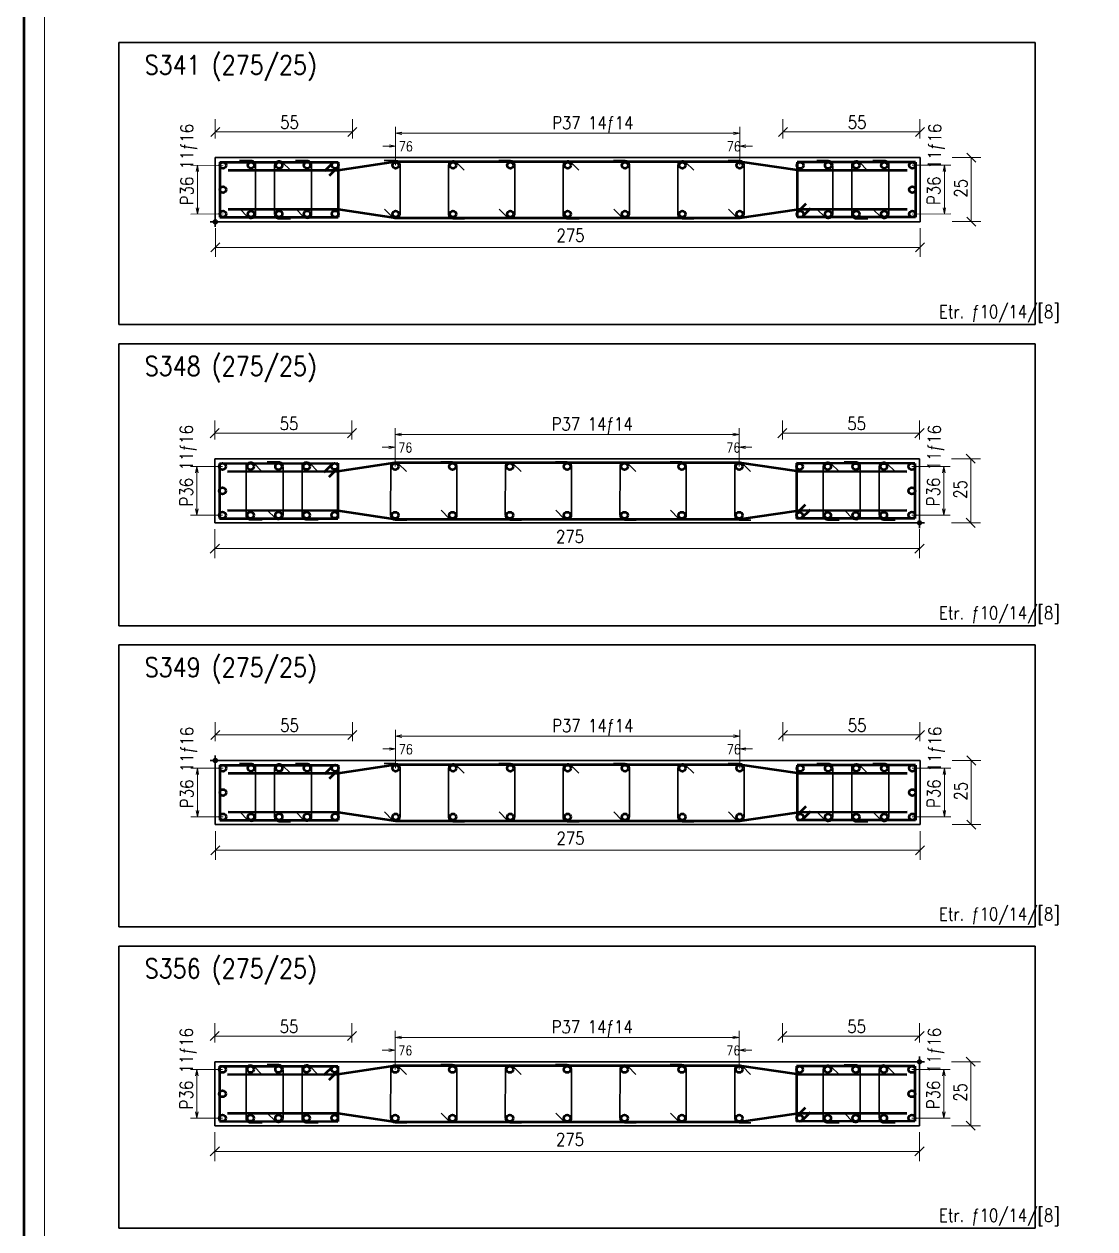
# Model space of a CAD drawing. Header units: millimetres. Extents: x 2394 to 8097, y 408 to 7762.
# Drawn here: x 2394 to 4065, y 2927 to 4807 of the extents above; entities that cross this region are included whole.
import ezdxf

# ---------------------------------------------------------------- set-up
doc = ezdxf.new("R2010")
doc.units = ezdxf.units.MM
for name, color, linetype, lineweight in [('COLUMN_DET3', 2, 'Continuous', 30), ('COLUMN_DET4', 4, 'Continuous', 50), ('DETAIL', 8, 'Continuous', 30), ('DIM_LAY', 8, 'Continuous', 20), ('REBAR2', 1, 'Continuous', 20), ('REBAR3', 2, 'Continuous', 30), ('TABLE2', 1, 'Continuous', 20), ('TABLE4', 3, 'Continuous', 50), ('TIE_BAR', 6, 'Continuous', 30)]:
    doc.layers.add(name, color=color, linetype=linetype, lineweight=lineweight)
doc.layers.add('Kolon', color=7, linetype='Continuous')
doc.styles.add('stastyle', font='')
doc.styles.get('stastyle').set_extended_font_data('RomanSTA')

msp = doc.modelspace()

# ---------------------------------------------------------------- linework, layer by layer
at = {"layer": 'COLUMN_DET3', "color": 2}
for p, q in [((2692.2, 4598.59), (2692.2, 4498.59)), ((3792.2, 4598.59), (2692.2, 4598.59)), ((3792.2, 4498.59), (3792.2, 4598.59)), ((2700.2, 4498.59), (2684.2, 4498.59)), ((2692.2, 4490.59), (2692.2, 4506.59)), ((2692.2, 4498.59), (3792.2, 4498.59)), ((2691.4, 4128.59), (2691.4, 4028.59)), ((3791.4, 4128.59), (2691.4, 4128.59)), ((3791.4, 4028.59), (3791.4, 4128.59)), ((2691.4, 4028.59), (3791.4, 4028.59)), ((3799.4, 4028.59), (3783.4, 4028.59)), ((3791.4, 4020.59), (3791.4, 4036.59)), ((2700.2, 3657.79), (2684.2, 3657.79)), ((2692.2, 3649.79), (2692.2, 3665.79)), ((2692.2, 3657.79), (2692.2, 3557.79)), ((3792.2, 3657.79), (2692.2, 3657.79)), ((3792.2, 3557.79), (3792.2, 3657.79)), ((2692.2, 3557.79), (3792.2, 3557.79)), ((2691.4, 3187.79), (2691.4, 3087.79)), ((3791.4, 3187.79), (2691.4, 3187.79)), ((3799.4, 3187.79), (3783.4, 3187.79)), ((3791.4, 3179.79), (3791.4, 3195.79)), ((3791.4, 3087.79), (3791.4, 3187.79)), ((2691.4, 3087.79), (3791.4, 3087.79))]:
    msp.add_line(p, q, dxfattribs=at)
for centre in [(2692.2, 4498.59), (3791.4, 4028.59), (2692.2, 3657.79), (3791.4, 3187.79)]:
    msp.add_circle(centre, 3, dxfattribs=at)
at = {"layer": 'COLUMN_DET4', "color": 4}
for p, q in [((2699.28, 4591.52), (2884.2, 4591.59)), ((2699.28, 4591.52), (2699.29, 4505.65)), ((2876.7, 4591.59), (2862.56, 4577.45)), ((2884.2, 4591.59), (2884.2, 4505.59)), ((2884.21, 4579.09), (2973.7, 4592.59)), ((2973.7, 4592.59), (3510.7, 4592.59)), ((3510.7, 4592.59), (3600.21, 4579.59)), ((3600.2, 4591.59), (3600.2, 4505.59)), ((3785.13, 4591.52), (3600.2, 4591.59)), ((3785.13, 4591.52), (3785.13, 4505.66)), ((2712.01, 4578.8), (2884.21, 4579.09)), ((2884.2, 4584.09), (2870.06, 4569.95)), ((3600.21, 4579.09), (3772.41, 4578.79)), ((2712.05, 4518.35), (2884.17, 4518.09)), ((2884.17, 4518.09), (2973.7, 4504.59)), ((3510.7, 4504.59), (3600.17, 4517.59)), ((3600.17, 4518.09), (3772.4, 4518.39)), ((3600.2, 4513.09), (3614.34, 4527.23)), ((3607.7, 4505.59), (3621.84, 4519.73)), ((2699.29, 4505.65), (2884.2, 4505.59)), ((2973.7, 4504.59), (3510.7, 4504.59)), ((3785.13, 4505.66), (3600.2, 4505.59)), ((2698.48, 4121.52), (2883.4, 4121.59)), ((2698.48, 4121.52), (2698.49, 4035.65)), ((2875.9, 4121.59), (2861.76, 4107.45)), ((2883.4, 4121.59), (2883.4, 4035.59)), ((2883.41, 4109.09), (2972.9, 4122.59)), ((2972.9, 4122.59), (3509.9, 4122.59)), ((3509.9, 4122.59), (3599.41, 4109.59)), ((3599.4, 4121.59), (3599.4, 4035.59)), ((3784.33, 4121.52), (3599.4, 4121.59)), ((3784.33, 4121.52), (3784.33, 4035.66)), ((2711.21, 4108.8), (2883.41, 4109.09)), ((2883.4, 4114.09), (2869.26, 4099.95)), ((3599.41, 4109.09), (3771.61, 4108.79)), ((2711.24, 4048.35), (2883.37, 4048.09)), ((2883.37, 4048.09), (2972.9, 4034.59)), ((3509.9, 4034.59), (3599.37, 4047.59)), ((3599.37, 4048.09), (3771.6, 4048.39)), ((3599.4, 4043.09), (3613.54, 4057.23)), ((3606.9, 4035.59), (3621.04, 4049.73)), ((2698.49, 4035.65), (2883.4, 4035.59)), ((2972.9, 4034.59), (3509.9, 4034.59)), ((3784.33, 4035.66), (3599.4, 4035.59)), ((2699.28, 3650.72), (2884.2, 3650.79)), ((2699.28, 3650.72), (2699.29, 3564.85)), ((2876.7, 3650.79), (2862.56, 3636.65)), ((2884.2, 3650.79), (2884.2, 3564.79)), ((2884.21, 3638.29), (2973.7, 3651.79)), ((2973.7, 3651.79), (3510.7, 3651.79)), ((3510.7, 3651.79), (3600.21, 3638.79)), ((3600.2, 3650.79), (3600.2, 3564.79)), ((3785.13, 3650.72), (3600.2, 3650.79)), ((3785.13, 3650.72), (3785.13, 3564.86)), ((2712.01, 3638), (2884.21, 3638.29)), ((2884.2, 3643.29), (2870.06, 3629.15)), ((3600.21, 3638.29), (3772.41, 3637.99)), ((2712.05, 3577.55), (2884.17, 3577.29)), ((2884.17, 3577.29), (2973.7, 3563.79)), ((3510.7, 3563.79), (3600.17, 3576.79)), ((3600.17, 3577.29), (3772.4, 3577.59)), ((3600.2, 3572.29), (3614.34, 3586.43)), ((3607.7, 3564.79), (3621.84, 3578.93)), ((2699.29, 3564.85), (2884.2, 3564.79)), ((2973.7, 3563.79), (3510.7, 3563.79)), ((3785.13, 3564.86), (3600.2, 3564.79)), ((2698.48, 3180.72), (2883.4, 3180.79)), ((2698.48, 3180.72), (2698.49, 3094.85)), ((2875.9, 3180.79), (2861.76, 3166.65)), ((2883.4, 3180.79), (2883.4, 3094.79)), ((2883.41, 3168.29), (2972.9, 3181.79)), ((2972.9, 3181.79), (3509.9, 3181.79)), ((3509.9, 3181.79), (3599.41, 3168.79)), ((3599.4, 3180.79), (3599.4, 3094.79)), ((3784.33, 3180.72), (3599.4, 3180.79)), ((3784.33, 3180.72), (3784.33, 3094.86)), ((2711.21, 3168), (2883.41, 3168.29)), ((2883.4, 3173.29), (2869.26, 3159.15)), ((3599.41, 3168.29), (3771.61, 3167.99)), ((2711.24, 3107.54), (2883.37, 3107.29)), ((2883.37, 3107.29), (2972.9, 3093.79)), ((3509.9, 3093.79), (3599.37, 3106.79)), ((3599.37, 3107.29), (3771.6, 3107.59)), ((3599.4, 3102.29), (3613.54, 3116.43)), ((3606.9, 3094.79), (3621.04, 3108.93)), ((2698.49, 3094.85), (2883.4, 3094.79)), ((2972.9, 3093.79), (3509.9, 3093.79)), ((3784.33, 3094.86), (3599.4, 3094.79))]:
    msp.add_line(p, q, dxfattribs=at)
for centre in [(2704.22, 4586.57), (2747.97, 4586.61), (2791.73, 4586.64), (2835.48, 4586.68), (2879.23, 4586.71), (2973.71, 4586.59), (3063.21, 4586.59), (3152.71, 4586.59), (3242.21, 4586.59), (3331.71, 4586.59), (3421.21, 4586.59), (3510.71, 4586.59), (3605.18, 4586.43), (3648.94, 4586.46), (3692.69, 4586.5), (3736.44, 4586.53), (3780.19, 4586.57), (2704.22, 4548.6), (3780.18, 4548.59), (2704.22, 4510.62), (2747.97, 4510.65), (2791.72, 4510.69), (2835.47, 4510.72), (2879.22, 4510.76), (2973.69, 4510.59), (3063.19, 4510.59), (3152.69, 4510.59), (3242.19, 4510.59), (3331.69, 4510.59), (3421.19, 4510.59), (3510.69, 4510.59), (3605.18, 4510.47), (3648.93, 4510.51), (3692.68, 4510.54), (3736.43, 4510.58), (3780.18, 4510.61), (2703.42, 4116.57), (2747.17, 4116.61), (2790.92, 4116.64), (2834.67, 4116.68), (2878.43, 4116.71), (2972.91, 4116.59), (3062.41, 4116.59), (3151.91, 4116.59), (3241.41, 4116.59), (3330.91, 4116.59), (3420.41, 4116.59), (3509.91, 4116.59), (3604.39, 4116.43), (3648.14, 4116.46), (3691.89, 4116.5), (3735.64, 4116.53), (3779.39, 4116.57), (2703.42, 4078.6), (3779.38, 4078.59), (2703.42, 4040.62), (2747.17, 4040.65), (2790.92, 4040.69), (2834.67, 4040.72), (2878.42, 4040.76), (2972.89, 4040.59), (3062.39, 4040.59), (3151.89, 4040.59), (3241.39, 4040.59), (3330.89, 4040.59), (3420.39, 4040.59), (3509.89, 4040.59), (3604.38, 4040.47), (3648.13, 4040.51), (3691.88, 4040.54), (3735.63, 4040.58), (3779.38, 4040.61), (2704.22, 3645.77), (2747.97, 3645.81), (2791.73, 3645.84), (2835.48, 3645.88), (2879.23, 3645.91), (2973.71, 3645.79), (3063.21, 3645.79), (3152.71, 3645.79), (3242.21, 3645.79), (3331.71, 3645.79), (3421.21, 3645.79), (3510.71, 3645.79), (3605.18, 3645.62), (3648.94, 3645.66), (3692.69, 3645.7), (3736.44, 3645.73), (3780.19, 3645.76), (2704.22, 3607.79), (3780.18, 3607.79), (2704.22, 3569.82), (2747.97, 3569.85), (2791.72, 3569.89), (2835.47, 3569.92), (2879.22, 3569.96), (2973.69, 3569.79), (3063.19, 3569.79), (3152.69, 3569.79), (3242.19, 3569.79), (3331.69, 3569.79), (3421.19, 3569.79), (3510.69, 3569.79), (3605.18, 3569.67), (3648.93, 3569.7), (3692.68, 3569.74), (3736.43, 3569.77), (3780.18, 3569.81), (2703.42, 3175.77), (2747.17, 3175.81), (2790.92, 3175.84), (2834.67, 3175.88), (2878.43, 3175.91), (2972.91, 3175.79), (3062.41, 3175.79), (3151.91, 3175.79), (3241.41, 3175.79), (3330.91, 3175.79), (3420.41, 3175.79), (3509.91, 3175.79), (3604.39, 3175.63), (3648.14, 3175.66), (3691.89, 3175.7), (3735.64, 3175.73), (3779.39, 3175.76), (2703.42, 3137.79), (3779.38, 3137.79), (2703.42, 3099.82), (2747.17, 3099.85), (2790.92, 3099.88), (2834.67, 3099.92), (2878.42, 3099.95), (2972.89, 3099.79), (3062.39, 3099.79), (3151.89, 3099.79), (3241.39, 3099.79), (3330.89, 3099.79), (3420.39, 3099.79), (3509.89, 3099.79), (3604.38, 3099.67), (3648.13, 3099.7), (3691.88, 3099.74), (3735.63, 3099.77), (3779.38, 3099.81)]:
    msp.add_circle(centre, 5, dxfattribs=at)
at = {"layer": 'DETAIL'}
for p, q in [((2541.8, 4778.19), (3971.8, 4778.19)), ((2541.8, 4778.19), (2541.8, 4338.19)), ((3971.8, 4778.19), (3971.8, 4338.19)), ((2541.8, 4338.19), (3971.8, 4338.19)), ((2541.8, 4308.19), (3971.8, 4308.19)), ((2541.8, 4308.19), (2541.8, 3868.19)), ((3971.8, 4308.19), (3971.8, 3868.19)), ((2541.8, 3868.19), (3971.8, 3868.19)), ((2541.8, 3838.19), (3971.8, 3838.19)), ((2541.8, 3838.19), (2541.8, 3398.19)), ((3971.8, 3838.19), (3971.8, 3398.19)), ((2541.8, 3398.19), (3971.8, 3398.19)), ((2541.8, 3368.19), (3971.8, 3368.19)), ((2541.8, 3368.19), (2541.8, 2928.19)), ((3971.8, 3368.19), (3971.8, 2928.19)), ((2541.8, 2928.19), (3971.8, 2928.19))]:
    msp.add_line(p, q, dxfattribs=at)
at = {"layer": 'DIM_LAY', "color": 8}
for p, q in [((2685.11, 4631.51), (2699.23, 4645.68)), ((2692.18, 4628.59), (2692.16, 4658.59)), ((2899.11, 4631.51), (2913.23, 4645.68)), ((2906.18, 4628.59), (2906.16, 4658.59)), ((3571.11, 4631.51), (3585.23, 4645.68)), ((3578.18, 4628.59), (3578.16, 4658.59)), ((3785.11, 4631.51), (3799.23, 4645.68)), ((3792.18, 4628.59), (3792.16, 4658.59)), ((2692.17, 4638.59), (2906.17, 4638.59)), ((3578.17, 4638.59), (3792.17, 4638.59)), ((2684.31, 4161.51), (2698.43, 4175.67)), ((2691.38, 4158.59), (2691.36, 4188.59)), ((2898.31, 4161.51), (2912.43, 4175.67)), ((2905.38, 4158.59), (2905.36, 4188.59)), ((3570.31, 4161.51), (3584.43, 4175.67)), ((3577.38, 4158.59), (3577.36, 4188.59)), ((3784.31, 4161.51), (3798.43, 4175.67)), ((3791.38, 4158.59), (3791.36, 4188.59)), ((2691.37, 4168.59), (2905.37, 4168.59)), ((3577.37, 4168.59), (3791.37, 4168.59)), ((2685.11, 3690.71), (2699.23, 3704.87)), ((2692.18, 3687.79), (2692.16, 3717.79)), ((2899.11, 3690.71), (2913.23, 3704.87)), ((2906.18, 3687.79), (2906.16, 3717.79)), ((3571.11, 3690.71), (3585.23, 3704.87)), ((3578.18, 3687.79), (3578.16, 3717.79)), ((3785.11, 3690.71), (3799.23, 3704.87)), ((3792.18, 3687.79), (3792.16, 3717.79)), ((2692.17, 3697.79), (2906.17, 3697.79)), ((3578.17, 3697.79), (3792.17, 3697.79)), ((2684.31, 3220.71), (2698.43, 3234.87)), ((2691.38, 3217.79), (2691.36, 3247.79)), ((2898.31, 3220.71), (2912.43, 3234.87)), ((2905.38, 3217.79), (2905.36, 3247.79)), ((3570.31, 3220.71), (3584.43, 3234.87)), ((3577.38, 3217.79), (3577.36, 3247.79)), ((3784.31, 3220.71), (3798.43, 3234.87)), ((3791.38, 3217.79), (3791.36, 3247.79)), ((2691.37, 3227.79), (2905.37, 3227.79)), ((3577.37, 3227.79), (3791.37, 3227.79))]:
    msp.add_line(p, q, dxfattribs=at)
at = {"layer": 'DIM_LAY'}
for p, q in [((3887.2, 4598.66), (3842.2, 4598.66)), ((3879.27, 4591.59), (3865.15, 4605.74)), ((3872.2, 4498.66), (3872.2, 4598.66)), ((3887.2, 4498.66), (3842.2, 4498.66)), ((3879.27, 4491.59), (3865.15, 4505.74)), ((2692.23, 4443.59), (2692.23, 4488.59)), ((3792.23, 4443.59), (3792.23, 4488.59)), ((2685.16, 4451.52), (2699.32, 4465.65)), ((2692.23, 4458.59), (3792.23, 4458.59)), ((3785.16, 4451.52), (3799.32, 4465.65)), ((3886.4, 4128.65), (3841.4, 4128.65)), ((3878.47, 4121.59), (3864.35, 4135.74)), ((3871.4, 4028.65), (3871.4, 4128.65)), ((3886.4, 4028.65), (3841.4, 4028.65)), ((3878.47, 4021.59), (3864.35, 4035.74)), ((2691.43, 3973.59), (2691.43, 4018.59)), ((3791.43, 3973.59), (3791.43, 4018.59)), ((2684.36, 3981.52), (2698.52, 3995.65)), ((2691.43, 3988.59), (3791.43, 3988.59)), ((3784.36, 3981.52), (3798.52, 3995.65)), ((3887.2, 3657.85), (3842.2, 3657.85)), ((3879.27, 3650.78), (3865.15, 3664.94)), ((3872.2, 3557.85), (3872.2, 3657.85)), ((3887.2, 3557.85), (3842.2, 3557.85)), ((3879.27, 3550.78), (3865.15, 3564.94)), ((2692.23, 3502.79), (2692.23, 3547.79)), ((3792.23, 3502.79), (3792.23, 3547.79)), ((2685.16, 3510.72), (2699.32, 3524.85)), ((2692.23, 3517.79), (3792.23, 3517.79)), ((3785.16, 3510.72), (3799.32, 3524.85)), ((3886.4, 3187.85), (3841.4, 3187.85)), ((3878.47, 3180.78), (3864.35, 3194.94)), ((3871.4, 3087.85), (3871.4, 3187.85)), ((3886.4, 3087.85), (3841.4, 3087.85)), ((3878.47, 3080.78), (3864.35, 3094.94)), ((2691.43, 3032.79), (2691.43, 3077.79)), ((3791.43, 3032.79), (3791.43, 3077.79)), ((2684.36, 3040.72), (2698.52, 3054.85)), ((2691.43, 3047.79), (3791.43, 3047.79)), ((3784.36, 3040.72), (3798.52, 3054.85))]:
    msp.add_line(p, q, dxfattribs=at)
at = {"layer": 'Kolon'}
for points in [[(3971.8, 4778.19), (2541.8, 4778.19), (2541.8, 4338.19), (3971.8, 4338.19)], [(2541.8, 4308.19), (3971.8, 4308.19), (3971.8, 3868.19), (2541.8, 3868.19)], [(2541.8, 3838.19), (3971.8, 3838.19), (3971.8, 3398.19), (2541.8, 3398.19)]]:
    msp.add_lwpolyline(points, close=True, dxfattribs=at)
at = {"layer": 'REBAR2', "color": 1}
for p, q in [((2973.71, 4586.59), (2973.69, 4646.59)), ((3510.71, 4586.59), (3510.69, 4646.59)), ((2973.69, 4636.59), (2983.51, 4638.5)), ((2973.69, 4636.59), (3510.69, 4636.59)), ((2973.69, 4636.59), (2983.49, 4634.6)), ((3510.69, 4636.59), (3500.89, 4638.54)), ((3510.69, 4636.59), (3500.89, 4634.64)), ((2973.69, 4616.59), (2953.69, 4616.59)), ((2973.69, 4616.59), (2963.88, 4618.54)), ((2973.69, 4616.59), (2963.88, 4614.64)), ((3510.69, 4616.59), (3520.51, 4618.5)), ((3510.69, 4616.59), (3520.49, 4614.6)), ((3510.69, 4616.59), (3530.69, 4616.59)), ((2704.22, 4586.57), (2654.22, 4586.55)), ((2664.22, 4586.56), (2662.27, 4576.75)), ((2664.22, 4510.6), (2664.22, 4586.56)), ((2664.22, 4586.56), (2666.18, 4576.75)), ((3780.19, 4586.57), (3840.19, 4586.59)), ((3830.19, 4586.59), (3828.19, 4576.79)), ((3830.19, 4586.59), (3830.18, 4510.63)), ((3830.19, 4586.59), (3832.09, 4576.77)), ((2664.22, 4510.6), (2662.31, 4520.42)), ((2664.22, 4510.6), (2666.21, 4520.4)), ((3830.18, 4510.63), (3828.23, 4520.44)), ((3830.18, 4510.63), (3832.13, 4520.44)), ((2704.22, 4510.62), (2654.22, 4510.6)), ((3780.18, 4510.61), (3840.18, 4510.63)), ((2972.91, 4116.59), (2972.89, 4176.59)), ((3509.91, 4116.59), (3509.89, 4176.59)), ((2972.89, 4166.59), (2982.71, 4168.5)), ((2972.89, 4166.59), (3509.89, 4166.59)), ((2972.89, 4166.59), (2982.69, 4164.6)), ((3509.89, 4166.59), (3500.08, 4168.54)), ((3509.89, 4166.59), (3500.08, 4164.64)), ((2972.89, 4146.59), (2952.89, 4146.59)), ((2972.89, 4146.59), (2963.08, 4148.54)), ((2972.89, 4146.59), (2963.08, 4144.64)), ((3509.89, 4146.59), (3519.71, 4148.5)), ((3509.89, 4146.59), (3519.69, 4144.6)), ((3509.89, 4146.59), (3529.89, 4146.59)), ((2703.42, 4116.57), (2653.42, 4116.55)), ((2663.42, 4116.56), (2661.47, 4106.75)), ((2663.42, 4040.6), (2663.42, 4116.56)), ((2663.42, 4116.56), (2665.38, 4106.75)), ((3779.39, 4116.57), (3839.39, 4116.59)), ((3829.39, 4116.58), (3827.39, 4106.79)), ((3829.39, 4116.58), (3829.38, 4040.63)), ((3829.39, 4116.58), (3831.29, 4106.77)), ((2663.42, 4040.6), (2661.51, 4050.42)), ((2663.42, 4040.6), (2665.41, 4050.4)), ((3829.38, 4040.63), (3827.43, 4050.44)), ((3829.38, 4040.63), (3831.33, 4050.44)), ((2703.42, 4040.62), (2653.42, 4040.6)), ((3779.38, 4040.61), (3839.38, 4040.63)), ((2973.71, 3645.79), (2973.69, 3705.79)), ((3510.71, 3645.79), (3510.69, 3705.79)), ((2973.69, 3695.79), (2983.51, 3697.7)), ((2973.69, 3695.79), (3510.69, 3695.79)), ((2973.69, 3695.79), (2983.49, 3693.8)), ((3510.69, 3695.79), (3500.89, 3697.74)), ((3510.69, 3695.79), (3500.89, 3693.84)), ((2973.69, 3675.79), (2953.69, 3675.79)), ((2973.69, 3675.79), (2963.88, 3677.74)), ((2973.69, 3675.79), (2963.88, 3673.84)), ((3510.69, 3675.79), (3520.51, 3677.7)), ((3510.69, 3675.79), (3520.49, 3673.8)), ((3510.69, 3675.79), (3530.69, 3675.79)), ((2704.22, 3645.77), (2654.22, 3645.75)), ((2664.22, 3645.76), (2662.27, 3635.95)), ((2664.22, 3569.8), (2664.22, 3645.76)), ((2664.22, 3645.76), (2666.18, 3635.95)), ((3780.19, 3645.76), (3840.19, 3645.79)), ((3830.19, 3645.78), (3828.19, 3635.98)), ((3830.19, 3645.78), (3830.18, 3569.83)), ((3830.19, 3645.78), (3832.09, 3635.97)), ((2664.22, 3569.8), (2662.31, 3579.62)), ((2664.22, 3569.8), (2666.21, 3579.6)), ((3830.18, 3569.83), (3828.23, 3579.64)), ((3830.18, 3569.83), (3832.13, 3579.64)), ((2704.22, 3569.82), (2654.22, 3569.8)), ((3780.18, 3569.81), (3840.18, 3569.83)), ((2972.91, 3175.79), (2972.89, 3235.79)), ((3509.91, 3175.79), (3509.89, 3235.79)), ((2972.89, 3225.79), (2982.71, 3227.7)), ((2972.89, 3225.79), (3509.89, 3225.79)), ((2972.89, 3225.79), (2982.69, 3223.8)), ((3509.89, 3225.79), (3500.08, 3227.74)), ((3509.89, 3225.79), (3500.08, 3223.84)), ((2972.89, 3205.79), (2952.89, 3205.79)), ((2972.89, 3205.79), (2963.08, 3207.74)), ((2972.89, 3205.79), (2963.08, 3203.84)), ((3509.89, 3205.79), (3519.71, 3207.7)), ((3509.89, 3205.79), (3519.69, 3203.8)), ((3509.89, 3205.79), (3529.89, 3205.79)), ((2703.42, 3175.77), (2653.42, 3175.75)), ((2663.42, 3175.76), (2661.47, 3165.95)), ((2663.42, 3099.8), (2663.42, 3175.76)), ((2663.42, 3175.76), (2665.38, 3165.95)), ((3779.39, 3175.76), (3839.39, 3175.79)), ((3829.39, 3175.78), (3827.39, 3165.98)), ((3829.39, 3175.78), (3829.38, 3099.83)), ((3829.39, 3175.78), (3831.29, 3165.97)), ((2663.42, 3099.8), (2661.51, 3109.62)), ((2663.42, 3099.8), (2665.41, 3109.6)), ((3829.38, 3099.83), (3827.43, 3109.63)), ((3829.38, 3099.83), (3831.33, 3109.63)), ((2703.42, 3099.82), (2653.42, 3099.8)), ((3779.38, 3099.81), (3839.38, 3099.83))]:
    msp.add_line(p, q, dxfattribs=at)
at = {"layer": 'TABLE2', "color": 1, "linetype": 'Continuous'}
msp.add_lwpolyline([(2425.68, 7729.93), (8065.32, 7729.93), (8065.32, 737.89), (2425.68, 737.89)], close=True, dxfattribs=at)
at = {"layer": 'TABLE4', "color": 3}
msp.add_lwpolyline([(2393.68, 7761.93), (8097.32, 7761.93), (8097.32, 705.89), (2393.68, 705.89)], close=True, dxfattribs=at)
at = {"layer": 'TIE_BAR', "color": 6}
for p, q in [((2747.98, 4594.11), (2729.98, 4594.11)), ((2796.68, 4591.59), (2809.4, 4578.86)), ((2835.48, 4594.18), (2817.48, 4594.18)), ((2973.71, 4594.09), (2955.71, 4594.1)), ((3068.16, 4591.54), (3080.89, 4578.81)), ((3152.71, 4594.09), (3134.71, 4594.1)), ((3247.16, 4591.54), (3259.89, 4578.81)), ((3331.71, 4594.09), (3313.71, 4594.1)), ((3426.16, 4591.54), (3438.89, 4578.81)), ((3510.71, 4594.09), (3492.71, 4594.1)), ((3648.94, 4593.96), (3630.94, 4593.96)), ((3697.64, 4591.45), (3710.36, 4578.72)), ((3736.44, 4594.03), (3718.44, 4594.03)), ((2754.97, 4510.65), (2754.97, 4586.61)), ((2784.73, 4586.64), (2784.72, 4510.69)), ((2842.47, 4510.72), (2842.48, 4586.68)), ((2980.69, 4510.59), (2980.71, 4586.59)), ((3056.21, 4586.59), (3056.19, 4510.59)), ((3159.69, 4510.59), (3159.71, 4586.59)), ((3235.21, 4586.59), (3235.19, 4510.59)), ((3338.69, 4510.59), (3338.71, 4586.59)), ((3414.21, 4586.59), (3414.19, 4510.59)), ((3517.69, 4510.59), (3517.71, 4586.59)), ((3655.93, 4510.5), (3655.94, 4586.46)), ((3685.69, 4586.5), (3685.68, 4510.54)), ((3743.43, 4510.58), (3743.44, 4586.53)), ((2743.02, 4505.7), (2730.29, 4518.43)), ((2830.52, 4505.77), (2817.79, 4518.5)), ((2968.74, 4505.64), (2956.02, 4518.37)), ((3147.74, 4505.64), (3135.02, 4518.37)), ((3326.74, 4505.64), (3314.02, 4518.37)), ((3505.74, 4505.64), (3493.02, 4518.37)), ((3643.98, 4505.56), (3631.25, 4518.29)), ((3731.48, 4505.63), (3718.75, 4518.36)), ((2791.72, 4503.19), (2809.72, 4503.19)), ((3063.19, 4503.09), (3081.19, 4503.09)), ((3242.19, 4503.09), (3260.19, 4503.09)), ((3421.19, 4503.09), (3439.19, 4503.09)), ((3692.68, 4503.04), (3710.68, 4503.04)), ((2752.12, 4121.56), (2764.85, 4108.83)), ((2790.93, 4124.14), (2772.93, 4124.14)), ((2839.63, 4121.63), (2852.35, 4108.9)), ((2977.86, 4121.54), (2990.59, 4108.81)), ((3062.41, 4124.09), (3044.41, 4124.1)), ((3156.86, 4121.54), (3169.59, 4108.81)), ((3241.41, 4124.09), (3223.41, 4124.1)), ((3335.86, 4121.54), (3348.59, 4108.81)), ((3420.41, 4124.09), (3402.41, 4124.1)), ((3514.86, 4121.54), (3527.59, 4108.81)), ((3653.09, 4121.41), (3665.81, 4108.68)), ((3691.89, 4124), (3673.89, 4124)), ((3740.59, 4121.48), (3753.31, 4108.75)), ((2740.17, 4116.61), (2740.17, 4040.65)), ((2797.92, 4040.69), (2797.92, 4116.64)), ((2827.67, 4116.68), (2827.67, 4040.72)), ((2965.91, 4116.59), (2965.89, 4040.59)), ((3069.39, 4040.59), (3069.41, 4116.59)), ((3144.91, 4116.59), (3144.89, 4040.59)), ((3248.39, 4040.59), (3248.41, 4116.59)), ((3323.91, 4116.59), (3323.89, 4040.59)), ((3427.39, 4040.59), (3427.41, 4116.59)), ((3502.91, 4116.59), (3502.89, 4040.59)), ((3641.14, 4116.46), (3641.13, 4040.51)), ((3698.88, 4040.54), (3698.89, 4116.5)), ((3728.64, 4116.53), (3728.63, 4040.58)), ((2785.97, 4035.74), (2773.24, 4048.47)), ((3057.44, 4035.64), (3044.72, 4048.37)), ((3236.44, 4035.64), (3223.72, 4048.37)), ((3415.44, 4035.64), (3402.72, 4048.37)), ((3686.93, 4035.59), (3674.2, 4048.32)), ((2747.17, 4033.15), (2765.17, 4033.15)), ((2834.67, 4033.22), (2852.67, 4033.22)), ((2972.89, 4033.09), (2990.89, 4033.09)), ((3151.89, 4033.09), (3169.89, 4033.09)), ((3330.89, 4033.09), (3348.89, 4033.09)), ((3509.89, 4033.09), (3527.89, 4033.09)), ((3648.13, 4033.01), (3666.13, 4033)), ((3735.63, 4033.08), (3753.63, 4033.08)), ((2747.98, 3653.31), (2729.98, 3653.31)), ((2796.68, 3650.79), (2809.4, 3638.06)), ((2835.48, 3653.38), (2817.48, 3653.38)), ((2973.71, 3653.29), (2955.71, 3653.29)), ((3068.16, 3650.74), (3080.89, 3638.01)), ((3152.71, 3653.29), (3134.71, 3653.29)), ((3247.16, 3650.74), (3259.89, 3638.01)), ((3331.71, 3653.29), (3313.71, 3653.29)), ((3426.16, 3650.74), (3438.89, 3638.01)), ((3510.71, 3653.29), (3492.71, 3653.29)), ((3648.94, 3653.16), (3630.94, 3653.16)), ((3697.64, 3650.64), (3710.36, 3637.91)), ((3736.44, 3653.23), (3718.44, 3653.23)), ((2754.97, 3569.85), (2754.97, 3645.8)), ((2784.73, 3645.84), (2784.72, 3569.89)), ((2842.47, 3569.92), (2842.48, 3645.88)), ((2980.69, 3569.79), (2980.71, 3645.79)), ((3056.21, 3645.79), (3056.19, 3569.79)), ((3159.69, 3569.79), (3159.71, 3645.79)), ((3235.21, 3645.79), (3235.19, 3569.79)), ((3338.69, 3569.79), (3338.71, 3645.79)), ((3414.21, 3645.79), (3414.19, 3569.79)), ((3517.69, 3569.79), (3517.71, 3645.79)), ((3655.93, 3569.7), (3655.94, 3645.66)), ((3685.69, 3645.7), (3685.68, 3569.74)), ((3743.43, 3569.77), (3743.44, 3645.73)), ((2743.02, 3564.9), (2730.29, 3577.63)), ((2830.52, 3564.97), (2817.79, 3577.7)), ((2968.74, 3564.84), (2956.02, 3577.57)), ((3147.74, 3564.84), (3135.02, 3577.57)), ((3326.74, 3564.84), (3314.02, 3577.57)), ((3505.74, 3564.84), (3493.02, 3577.57)), ((3643.98, 3564.76), (3631.25, 3577.49)), ((3731.48, 3564.83), (3718.75, 3577.56)), ((2791.72, 3562.39), (2809.72, 3562.38)), ((3063.19, 3562.29), (3081.19, 3562.29)), ((3242.19, 3562.29), (3260.19, 3562.29)), ((3421.19, 3562.29), (3439.19, 3562.29)), ((3692.68, 3562.24), (3710.68, 3562.24)), ((2752.12, 3180.76), (2764.85, 3168.03)), ((2790.93, 3183.34), (2772.93, 3183.34)), ((2839.63, 3180.83), (2852.35, 3168.09)), ((2977.86, 3180.74), (2990.59, 3168.01)), ((3062.41, 3183.29), (3044.41, 3183.3)), ((3156.86, 3180.74), (3169.59, 3168.01)), ((3241.41, 3183.29), (3223.41, 3183.3)), ((3335.86, 3180.74), (3348.59, 3168.01)), ((3420.41, 3183.29), (3402.41, 3183.3)), ((3514.86, 3180.74), (3527.59, 3168.01)), ((3653.09, 3180.61), (3665.81, 3167.88)), ((3691.89, 3183.2), (3673.89, 3183.2)), ((3740.59, 3180.68), (3753.31, 3167.95)), ((2740.17, 3175.81), (2740.17, 3099.85)), ((2797.92, 3099.88), (2797.92, 3175.84)), ((2827.67, 3175.88), (2827.67, 3099.92)), ((2965.91, 3175.79), (2965.89, 3099.79)), ((3069.39, 3099.79), (3069.41, 3175.79)), ((3144.91, 3175.79), (3144.89, 3099.79)), ((3248.39, 3099.79), (3248.41, 3175.79)), ((3323.91, 3175.79), (3323.89, 3099.79)), ((3427.39, 3099.79), (3427.41, 3175.79)), ((3502.91, 3175.79), (3502.89, 3099.79)), ((3641.14, 3175.66), (3641.13, 3099.7)), ((3698.88, 3099.74), (3698.89, 3175.69)), ((3728.64, 3175.73), (3728.63, 3099.77)), ((2785.97, 3094.94), (2773.24, 3107.67)), ((3057.44, 3094.84), (3044.72, 3107.57)), ((3236.44, 3094.84), (3223.72, 3107.57)), ((3415.44, 3094.84), (3402.72, 3107.57)), ((3686.93, 3094.79), (3674.2, 3107.52)), ((2747.17, 3092.35), (2765.17, 3092.35)), ((2834.67, 3092.42), (2852.67, 3092.42)), ((2972.89, 3092.29), (2990.89, 3092.28)), ((3151.89, 3092.29), (3169.89, 3092.28)), ((3330.89, 3092.29), (3348.89, 3092.28)), ((3509.89, 3092.29), (3527.89, 3092.28)), ((3648.13, 3092.2), (3666.13, 3092.2)), ((3735.63, 3092.27), (3753.63, 3092.27))]:
    msp.add_line(p, q, dxfattribs=at)
for centre, start, end in [((2747.97, 4587.11), 359.99023, 89.99552), ((2791.73, 4586.64), 44.98624, 179.99025), ((2835.48, 4587.18), 359.99023, 89.99097), ((2973.71, 4587.09), 359.99023, 89.98186), ((3063.21, 4586.59), 44.98624, 179.99025), ((3152.71, 4587.09), 359.99023, 89.98186), ((3242.21, 4586.59), 44.98624, 179.99025), ((3331.71, 4587.09), 359.99023, 89.98186), ((3421.21, 4586.59), 44.98624, 179.99025), ((3510.71, 4587.09), 359.99023, 89.98186), ((3648.94, 4586.96), 359.99023, 89.99097), ((3692.69, 4586.5), 44.98624, 179.99025), ((3736.44, 4587.03), 359.99023, 89.99097), ((2747.97, 4510.65), 224.99658, 359.99023), ((2791.72, 4510.19), 179.99025, 269.99097), ((2835.47, 4510.72), 224.98624, 359.99023), ((2973.69, 4510.59), 224.98624, 359.99023), ((3063.19, 4510.09), 179.99025, 269.98187), ((3152.69, 4510.59), 224.98624, 359.99023), ((3242.19, 4510.09), 179.99025, 269.99097), ((3331.69, 4510.59), 224.98624, 359.99023), ((3421.19, 4510.09), 179.99025, 269.98187), ((3510.69, 4510.59), 224.98624, 359.99023), ((3648.93, 4510.51), 224.98624, 359.99023), ((3692.68, 4510.04), 179.99025, 269.99097), ((3736.43, 4510.58), 224.98624, 359.99023), ((2747.17, 4116.61), 44.99659, 179.99025), ((2790.92, 4117.14), 359.99023, 89.99097), ((2834.67, 4116.68), 44.98624, 179.99025), ((2972.91, 4116.59), 44.98624, 179.99025), ((3062.41, 4117.09), 359.99023, 89.98186), ((3151.91, 4116.59), 44.98624, 179.99025), ((3241.41, 4117.09), 359.99023, 89.98186), ((3330.91, 4116.59), 44.98624, 179.99025), ((3420.41, 4117.09), 359.99023, 89.98186), ((3509.91, 4116.59), 44.98624, 179.99025), ((3648.14, 4116.46), 44.98624, 179.99025), ((3691.89, 4117), 359.99023, 89.99097), ((3735.64, 4116.53), 44.98624, 179.99025), ((2747.17, 4040.15), 179.99025, 269.99551), ((2790.92, 4040.69), 224.98624, 359.99023), ((2834.67, 4040.22), 179.99025, 269.99097), ((2972.89, 4040.09), 179.99025, 269.98187), ((3062.39, 4040.59), 224.98624, 359.99023), ((3151.89, 4040.09), 179.99025, 269.98187), ((3241.39, 4040.59), 224.98624, 359.99023), ((3330.89, 4040.09), 179.99025, 269.98187), ((3420.39, 4040.59), 224.98624, 359.99023), ((3509.89, 4040.09), 179.99025, 269.98187), ((3648.13, 4040.01), 179.99025, 269.99097), ((3691.88, 4040.54), 224.98624, 359.99023), ((3735.63, 4040.08), 179.99025, 269.99097), ((2747.97, 3646.31), 359.99023, 89.99552), ((2791.73, 3645.84), 44.98624, 179.99025), ((2835.48, 3646.38), 359.99023, 89.99097), ((2973.71, 3646.29), 359.99023, 89.98186), ((3063.21, 3645.79), 44.98624, 179.99025), ((3152.71, 3646.29), 359.99023, 89.98186), ((3242.21, 3645.79), 44.98624, 179.99025), ((3331.71, 3646.29), 359.99023, 89.98186), ((3421.21, 3645.79), 44.98624, 179.99025), ((3510.71, 3646.29), 359.99023, 89.98186), ((3648.94, 3646.16), 359.99023, 89.99097), ((3692.69, 3645.7), 44.98624, 179.99025), ((3736.44, 3646.23), 359.99023, 89.99097), ((2747.97, 3569.85), 224.99658, 359.99023), ((2791.72, 3569.39), 179.99025, 269.99097), ((2835.47, 3569.92), 224.98624, 359.99023), ((2973.69, 3569.79), 224.98624, 359.99023), ((3063.19, 3569.29), 179.99025, 269.98187), ((3152.69, 3569.79), 224.98624, 359.99023), ((3242.19, 3569.29), 179.99025, 269.99097), ((3331.69, 3569.79), 224.98624, 359.99023), ((3421.19, 3569.29), 179.99025, 269.98187), ((3510.69, 3569.79), 224.98624, 359.99023), ((3648.93, 3569.7), 224.98624, 359.99023), ((3692.68, 3569.24), 179.99025, 269.99097), ((3736.43, 3569.77), 224.98624, 359.99023), ((2747.17, 3175.81), 44.99659, 179.99025), ((2790.92, 3176.34), 359.99023, 89.99097), ((2834.67, 3175.88), 44.98624, 179.99025), ((2972.91, 3175.79), 44.98624, 179.99025), ((3062.41, 3176.29), 359.99023, 89.98186), ((3151.91, 3175.79), 44.98624, 179.99025), ((3241.41, 3176.29), 359.99023, 89.98186), ((3330.91, 3175.79), 44.98624, 179.99025), ((3420.41, 3176.29), 359.99023, 89.98186), ((3509.91, 3175.79), 44.98624, 179.99025), ((3648.14, 3175.66), 44.98624, 179.99025), ((3691.89, 3176.2), 359.99023, 89.99097), ((3735.64, 3175.73), 44.98624, 179.99025), ((2747.17, 3099.35), 179.99025, 269.99551), ((2790.92, 3099.88), 224.98624, 359.99023), ((2834.67, 3099.42), 179.99025, 269.99097), ((2972.89, 3099.29), 179.99025, 269.98187), ((3062.39, 3099.79), 224.98624, 359.99023), ((3151.89, 3099.29), 179.99025, 269.98187), ((3241.39, 3099.79), 224.98624, 359.99023), ((3330.89, 3099.29), 179.99025, 269.98187), ((3420.39, 3099.79), 224.98624, 359.99023), ((3509.89, 3099.29), 179.99025, 269.98187), ((3648.13, 3099.2), 179.99025, 269.99097), ((3691.88, 3099.74), 224.98624, 359.99023), ((3735.63, 3099.27), 179.99025, 269.99097)]:
    msp.add_arc(centre, 7, start, end, dxfattribs=at)

# ---------------------------------------------------------------- texts
at = {"layer": 'COLUMN_DET3', "color": 2, "style": 'stastyle', "width": 0.85}
for s, p in [('S341 (275/25)', (2581.8, 4728.19)), ('S348 (275/25)', (2581.8, 4258.19)), ('S349 (275/25)', (2581.8, 3788.19)), ('S356 (275/25)', (2581.8, 3318.19))]:
    msp.add_text(s, height=30, dxfattribs=at).set_placement(p)
at = {"layer": 'DIM_LAY', "color": 8, "style": 'stastyle', "width": 0.85}
for p in [(2793.46, 4643.59), (3679.46, 4643.59), (2792.66, 4173.59), (3678.66, 4173.59), (2793.46, 3702.79), (3679.46, 3702.79), (2792.66, 3232.79), (3678.66, 3232.79)]:
    msp.add_text('55', height=20, dxfattribs=at).set_placement(p)
at = {"layer": 'DIM_LAY', "style": 'stastyle', "width": 0.85}
for p in [(3866, 4536.25), (3865.2, 4066.25), (3866, 3595.45), (3865.2, 3125.45)]:
    msp.add_text('25', height=20, rotation=90, dxfattribs=at).set_placement(p)
for p in [(3224.73, 4467.34), (3223.93, 3997.34), (3224.73, 3526.54), (3223.93, 3056.54)]:
    msp.add_text('275', height=20, dxfattribs=at).set_placement(p)
at = {"layer": 'REBAR2', "color": 1, "style": 'stastyle', "width": 0.85}
for p in [(2978.69, 4608.59), (3490.69, 4608.59), (2977.89, 4138.59), (3489.89, 4138.59), (2978.69, 3667.79), (3490.69, 3667.79), (2977.89, 3197.79), (3489.89, 3197.79)]:
    msp.add_text('76', height=15, dxfattribs=at).set_placement(p)
at = {"layer": 'REBAR3', "color": 2, "style": 'stastyle', "width": 0.85}
for s, p in [('P37 14ƒ14', (3218.02, 4642.98)), ('Etr. ƒ10/14/[8]', (3821.8, 4348.19)), ('P37 14ƒ14', (3217.22, 4172.98)), ('Etr. ƒ10/14/[8]', (3821.8, 3878.19)), ('P37 14ƒ14', (3218.02, 3702.18)), ('Etr. ƒ10/14/[8]', (3821.8, 3408.19)), ('P37 14ƒ14', (3217.22, 3232.18)), ('Etr. ƒ10/14/[8]', (3821.8, 2938.19))]:
    msp.add_text(s, height=20, dxfattribs=at).set_placement(p)
for rotation, p in [(89.99513, (2657.83, 4524.41)), (89, (3823.37, 4524.55)), (89.99513, (2657.03, 4054.41)), (89, (3822.57, 4054.55)), (89.99513, (2657.83, 3583.61)), (89, (3823.37, 3583.75)), (89.99513, (2657.03, 3113.61)), (89, (3822.57, 3113.75))]:
    msp.add_text('P36 11ƒ16', height=20, rotation=rotation, dxfattribs=at).set_placement(p)

doc.saveas('drawing.dxf')
